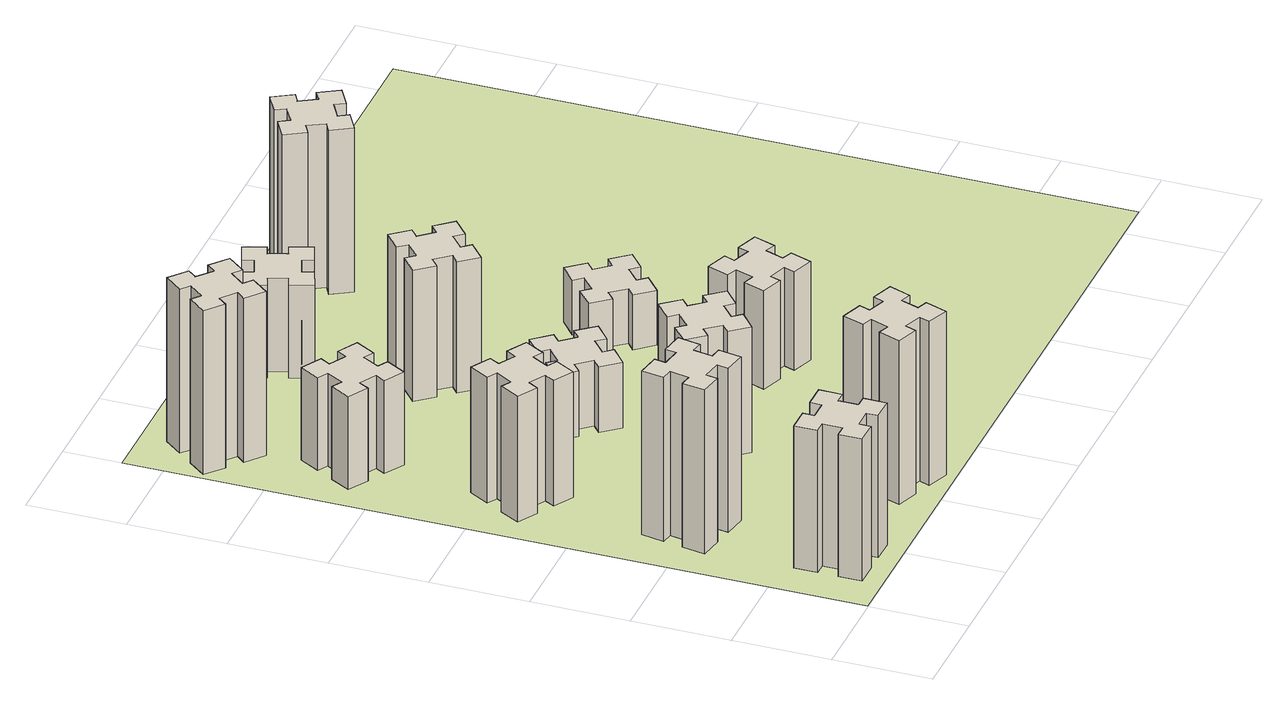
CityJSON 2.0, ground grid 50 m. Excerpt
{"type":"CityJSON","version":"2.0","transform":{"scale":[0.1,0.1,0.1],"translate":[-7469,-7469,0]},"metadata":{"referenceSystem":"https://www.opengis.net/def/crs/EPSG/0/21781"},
"CityObjects":{
"building1":{"type":"Building","attributes":{"class":"1000","function":"1000","usage":"1000","yearOfConstruction":2016,"roofType":"1000","measuredHeight":78,"storeysAboveGround":30,"storeysBelowGround":0},"geometry":[{"type":"Solid","lod":"1","boundaries":[[[[0,1,2,3,4,5,6,7,8,9,10,11,12,13,14,15,16,17,18,19]],[[17,16,20,21]],[[16,15,22,20]],[[15,14,23,22]],[[14,13,24,23]],[[13,12,25,24]],[[12,11,26,25]],[[11,10,27,26]],[[10,9,28,27]],[[9,8,29,28]],[[8,7,30,29]],[[7,6,31,30]],[[6,5,32,31]],[[5,4,33,32]],[[4,3,34,33]],[[3,2,35,34]],[[2,1,36,35]],[[1,0,37,36]],[[0,19,38,37]],[[19,18,39,38]],[[18,17,21,39]],[[24,25,26,27,28,29,30,31,32,33,34,35,36,37,38,39,21,20,22,23]]]]}]},
"building2":{"type":"Building","attributes":{"class":"1000","function":"1000","usage":"1000","yearOfConstruction":2016,"roofType":"1000","measuredHeight":90,"storeysAboveGround":30,"storeysBelowGround":0},"geometry":[{"type":"Solid","lod":"1","boundaries":[[[[40,41,42,43,44,45,46,47,48,49,50,51,52,53,54,55,56,57,58,59]],[[57,56,60,61]],[[56,55,62,60]],[[55,54,63,62]],[[54,53,64,63]],[[53,52,65,64]],[[52,51,66,65]],[[51,50,67,66]],[[50,49,68,67]],[[49,48,69,68]],[[48,47,70,69]],[[47,46,71,70]],[[46,45,72,71]],[[45,44,73,72]],[[44,43,74,73]],[[43,42,75,74]],[[42,41,76,75]],[[41,40,77,76]],[[40,59,78,77]],[[59,58,79,78]],[[58,57,61,79]],[[64,65,66,67,68,69,70,71,72,73,74,75,76,77,78,79,61,60,62,63]]]]}]},
"building3":{"type":"Building","attributes":{"class":"1000","function":"1000","usage":"1000","yearOfConstruction":2016,"roofType":"1000","measuredHeight":69,"storeysAboveGround":30,"storeysBelowGround":0},"geometry":[{"type":"Solid","lod":"1","boundaries":[[[[80,81,82,83,84,85,86,87,88,89,90,91,92,93,94,95,96,97,98,99]],[[97,96,100,101]],[[96,95,102,100]],[[95,94,103,102]],[[94,93,104,103]],[[93,92,105,104]],[[92,91,106,105]],[[91,90,107,106]],[[90,89,108,107]],[[89,88,109,108]],[[88,87,110,109]],[[87,86,111,110]],[[86,85,112,111]],[[85,84,113,112]],[[84,83,114,113]],[[83,82,115,114]],[[82,81,116,115]],[[81,80,117,116]],[[80,99,118,117]],[[99,98,119,118]],[[98,97,101,119]],[[104,105,106,107,108,109,110,111,112,113,114,115,116,117,118,119,101,100,102,103]]]]}]},
"building4":{"type":"Building","attributes":{"class":"1000","function":"1000","usage":"1000","yearOfConstruction":2016,"roofType":"1000","measuredHeight":51,"storeysAboveGround":30,"storeysBelowGround":0},"geometry":[{"type":"Solid","lod":"1","boundaries":[[[[120,121,122,123,124,125,126,127,128,129,130,131,132,133,134,135,136,137,138,139]],[[137,136,140,141]],[[136,135,142,140]],[[135,134,143,142]],[[134,133,144,143]],[[133,132,145,144]],[[132,131,146,145]],[[131,130,147,146]],[[130,129,148,147]],[[129,128,149,148]],[[128,127,150,149]],[[127,126,151,150]],[[126,125,152,151]],[[125,124,153,152]],[[124,123,154,153]],[[123,122,155,154]],[[122,121,156,155]],[[121,120,157,156]],[[120,139,158,157]],[[139,138,159,158]],[[138,137,141,159]],[[144,145,146,147,148,149,150,151,152,153,154,155,156,157,158,159,141,140,142,143]]]]}]},
"building5":{"type":"Building","attributes":{"class":"1000","function":"1000","usage":"1000","yearOfConstruction":2016,"roofType":"1000","measuredHeight":90,"storeysAboveGround":30,"storeysBelowGround":0},"geometry":[{"type":"Solid","lod":"1","boundaries":[[[[160,161,162,163,164,165,166,167,168,169,170,171,172,173,174,175,176,177,178,179]],[[177,176,180,181]],[[176,175,182,180]],[[175,174,183,182]],[[174,173,184,183]],[[173,172,185,184]],[[172,171,186,185]],[[171,170,187,186]],[[170,169,188,187]],[[169,168,189,188]],[[168,167,190,189]],[[167,166,191,190]],[[166,165,192,191]],[[165,164,193,192]],[[164,163,194,193]],[[163,162,195,194]],[[162,161,196,195]],[[161,160,197,196]],[[160,179,198,197]],[[179,178,199,198]],[[178,177,181,199]],[[184,185,186,187,188,189,190,191,192,193,194,195,196,197,198,199,181,180,182,183]]]]}]},
"building6":{"type":"Building","attributes":{"class":"1000","function":"1000","usage":"1000","yearOfConstruction":2016,"roofType":"1000","measuredHeight":90,"storeysAboveGround":30,"storeysBelowGround":0},"geometry":[{"type":"Solid","lod":"1","boundaries":[[[[200,201,202,203,204,205,206,207,208,209,210,211,212,213,214,215,216,217,218,219]],[[217,216,220,221]],[[216,215,222,220]],[[215,214,223,222]],[[214,213,224,223]],[[213,212,225,224]],[[212,211,226,225]],[[211,210,227,226]],[[210,209,228,227]],[[209,208,229,228]],[[208,207,230,229]],[[207,206,231,230]],[[206,205,232,231]],[[205,204,233,232]],[[204,203,234,233]],[[203,202,235,234]],[[202,201,236,235]],[[201,200,237,236]],[[200,219,238,237]],[[219,218,239,238]],[[218,217,221,239]],[[224,225,226,227,228,229,230,231,232,233,234,235,236,237,238,239,221,220,222,223]]]]}]},
"building7":{"type":"Building","attributes":{"class":"1000","function":"1000","usage":"1000","yearOfConstruction":2016,"roofType":"1000","measuredHeight":69,"storeysAboveGround":30,"storeysBelowGround":0},"geometry":[{"type":"Solid","lod":"1","boundaries":[[[[240,241,242,243,244,245,246,247,248,249,250,251,252,253,254,255,256,257,258,259]],[[257,256,260,261]],[[256,255,262,260]],[[255,254,263,262]],[[254,253,264,263]],[[253,252,265,264]],[[252,251,266,265]],[[251,250,267,266]],[[250,249,268,267]],[[249,248,269,268]],[[248,247,270,269]],[[247,246,271,270]],[[246,245,272,271]],[[245,244,273,272]],[[244,243,274,273]],[[243,242,275,274]],[[242,241,276,275]],[[241,240,277,276]],[[240,259,278,277]],[[259,258,279,278]],[[258,257,261,279]],[[264,265,266,267,268,269,270,271,272,273,274,275,276,277,278,279,261,260,262,263]]]]}]},
"building8":{"type":"Building","attributes":{"class":"1000","function":"1000","usage":"1000","yearOfConstruction":2016,"roofType":"1000","measuredHeight":36,"storeysAboveGround":30,"storeysBelowGround":0},"geometry":[{"type":"Solid","lod":"1","boundaries":[[[[280,281,282,283,284,285,286,287,288,289,290,291,292,293,294,295,296,297,298,299]],[[297,296,300,301]],[[296,295,302,300]],[[295,294,303,302]],[[294,293,304,303]],[[293,292,305,304]],[[292,291,306,305]],[[291,290,307,306]],[[290,289,308,307]],[[289,288,309,308]],[[288,287,310,309]],[[287,286,311,310]],[[286,285,312,311]],[[285,284,313,312]],[[284,283,314,313]],[[283,282,315,314]],[[282,281,316,315]],[[281,280,317,316]],[[280,299,318,317]],[[299,298,319,318]],[[298,297,301,319]],[[304,305,306,307,308,309,310,311,312,313,314,315,316,317,318,319,301,300,302,303]]]]}]},
"building9":{"type":"Building","attributes":{"class":"1000","function":"1000","usage":"1000","yearOfConstruction":2016,"roofType":"1000","measuredHeight":72,"storeysAboveGround":30,"storeysBelowGround":0},"geometry":[{"type":"Solid","lod":"1","boundaries":[[[[320,321,322,323,324,325,326,327,328,329,330,331,332,333,334,335,336,337,338,339]],[[337,336,340,341]],[[336,335,342,340]],[[335,334,343,342]],[[334,333,344,343]],[[333,332,345,344]],[[332,331,346,345]],[[331,330,347,346]],[[330,329,348,347]],[[329,328,349,348]],[[328,327,350,349]],[[327,326,351,350]],[[326,325,352,351]],[[325,324,353,352]],[[324,323,354,353]],[[323,322,355,354]],[[322,321,356,355]],[[321,320,357,356]],[[320,339,358,357]],[[339,338,359,358]],[[338,337,341,359]],[[344,345,346,347,348,349,350,351,352,353,354,355,356,357,358,359,341,340,342,343]]]]}]},
"building10":{"type":"Building","attributes":{"class":"1000","function":"1000","usage":"1000","yearOfConstruction":2016,"roofType":"1000","measuredHeight":51,"storeysAboveGround":30,"storeysBelowGround":0},"geometry":[{"type":"Solid","lod":"1","boundaries":[[[[360,361,362,363,364,365,366,367,368,369,370,371,372,373,374,375,376,377,378,379]],[[377,376,380,381]],[[376,375,382,380]],[[375,374,383,382]],[[374,373,384,383]],[[373,372,385,384]],[[372,371,386,385]],[[371,370,387,386]],[[370,369,388,387]],[[369,368,389,388]],[[368,367,390,389]],[[367,366,391,390]],[[366,365,392,391]],[[365,364,393,392]],[[364,363,394,393]],[[363,362,395,394]],[[362,361,396,395]],[[361,360,397,396]],[[360,379,398,397]],[[379,378,399,398]],[[378,377,381,399]],[[384,385,386,387,388,389,390,391,392,393,394,395,396,397,398,399,381,380,382,383]]]]}]},
"building11":{"type":"Building","attributes":{"class":"1000","function":"1000","usage":"1000","yearOfConstruction":2016,"roofType":"1000","measuredHeight":54,"storeysAboveGround":30,"storeysBelowGround":0},"geometry":[{"type":"Solid","lod":"1","boundaries":[[[[400,401,402,403,404,405,406,407,408,409,410,411,412,413,414,415,416,417,418,419]],[[417,416,420,421]],[[416,415,422,420]],[[415,414,423,422]],[[414,413,424,423]],[[413,412,425,424]],[[412,411,426,425]],[[411,410,427,426]],[[410,409,428,427]],[[409,408,429,428]],[[408,407,430,429]],[[407,406,431,430]],[[406,405,432,431]],[[405,404,433,432]],[[404,403,434,433]],[[403,402,435,434]],[[402,401,436,435]],[[401,400,437,436]],[[400,419,438,437]],[[419,418,439,438]],[[418,417,421,439]],[[424,425,426,427,428,429,430,431,432,433,434,435,436,437,438,439,421,420,422,423]]]]}]},
"building12":{"type":"Building","attributes":{"class":"1000","function":"1000","usage":"1000","yearOfConstruction":2016,"roofType":"1000","measuredHeight":30,"storeysAboveGround":30,"storeysBelowGround":0},"geometry":[{"type":"Solid","lod":"1","boundaries":[[[[440,441,442,443,444,445,446,447,448,449,450,451,452,453,454,455,456,457,458,459]],[[457,456,460,461]],[[456,455,462,460]],[[455,454,463,462]],[[454,453,464,463]],[[453,452,465,464]],[[452,451,466,465]],[[451,450,467,466]],[[450,449,468,467]],[[449,448,469,468]],[[448,447,470,469]],[[447,446,471,470]],[[446,445,472,471]],[[445,444,473,472]],[[444,443,474,473]],[[443,442,475,474]],[[442,441,476,475]],[[441,440,477,476]],[[440,459,478,477]],[[459,458,479,478]],[[458,457,461,479]],[[464,465,466,467,468,469,470,471,472,473,474,475,476,477,478,479,461,460,462,463]]]]}]},
"building13":{"type":"Building","attributes":{"class":"1000","function":"1000","usage":"1000","yearOfConstruction":2016,"roofType":"1000","measuredHeight":90,"storeysAboveGround":30,"storeysBelowGround":0},"geometry":[{"type":"Solid","lod":"1","boundaries":[[[[480,481,482,483,484,485,486,487,488,489,490,491,492,493,494,495,496,497,498,499]],[[497,496,500,501]],[[496,495,502,500]],[[495,494,503,502]],[[494,493,504,503]],[[493,492,505,504]],[[492,491,506,505]],[[491,490,507,506]],[[490,489,508,507]],[[489,488,509,508]],[[488,487,510,509]],[[487,486,511,510]],[[486,485,512,511]],[[485,484,513,512]],[[484,483,514,513]],[[483,482,515,514]],[[482,481,516,515]],[[481,480,517,516]],[[480,499,518,517]],[[499,498,519,518]],[[498,497,501,519]],[[504,505,506,507,508,509,510,511,512,513,514,515,516,517,518,519,501,500,502,503]]]]}]},
"landuse1":{"type":"LandUse","attributes":{"name":"plot1","function":"1010"},"geometry":[{"type":"MultiSurface","lod":"1","boundaries":[[[520,521,522,523]]]}]}
},
"vertices":[
[265,325,0],[265,225,0],[205,225,0],[205,105,0],[325,105,0],[325,165,0],[425,165,0],[425,105,0],[545,105,0],[545,225,0],[485,225,0],[485,325,0],[545,325,0],[545,445,0],[425,445,0],[425,385,0],[325,385,0],[325,445,0],[205,445,0],[205,325,0],[325,385,780],[325,445,780],[425,385,780],[425,445,780],[545,445,780],[545,325,780],[485,325,780],[485,225,780],[545,225,780],[545,105,780],[425,105,780],[425,165,780],[325,165,780],[325,105,780],[205,105,780],[205,225,780],[265,225,780],[265,325,780],[205,325,780],[205,445,780],
[475,947,0],[492,1045,0],[551,1035,0],[572,1153,0],[454,1174,0],[444,1115,0],[345,1132,0],[356,1191,0],[237,1212,0],[217,1094,0],[276,1084,0],[258,985,0],[199,996,0],[178,877,0],[297,857,0],[307,916,0],[405,898,0],[395,839,0],[513,818,0],[534,937,0],[405,898,900],[395,839,900],[307,916,900],[297,857,900],[178,877,900],[199,996,900],[258,985,900],[276,1084,900],[217,1094,900],[237,1212,900],[356,1191,900],[345,1132,900],[444,1115,900],[454,1174,900],[572,1153,900],[551,1035,900],[492,1045,900],[475,947,900],[534,937,900],[513,818,900],
[474,1926,0],[387,1976,0],[417,2028,0],[313,2088,0],[253,1984,0],[305,1954,0],[255,1867,0],[203,1897,0],[143,1793,0],[247,1733,0],[277,1785,0],[364,1735,0],[334,1683,0],[438,1623,0],[498,1727,0],[446,1757,0],[496,1844,0],[548,1814,0],[608,1918,0],[504,1978,0],[496,1844,690],[548,1814,690],[446,1757,690],[498,1727,690],[438,1623,690],[334,1683,690],[364,1735,690],[277,1785,690],[247,1733,690],[143,1793,690],[203,1897,690],[255,1867,690],[305,1954,690],[253,1984,690],[313,2088,690],[417,2028,690],[387,1976,690],[474,1926,690],[504,1978,690],[608,1918,690],
[446,2597,0],[496,2684,0],[548,2654,0],[608,2758,0],[504,2818,0],[474,2766,0],[387,2816,0],[417,2868,0],[313,2928,0],[253,2824,0],[305,2794,0],[255,2707,0],[203,2737,0],[143,2633,0],[247,2573,0],[277,2625,0],[364,2575,0],[334,2523,0],[438,2463,0],[498,2567,0],[364,2575,510],[334,2523,510],[277,2625,510],[247,2573,510],[143,2633,510],[203,2737,510],[255,2707,510],[305,2794,510],[253,2824,510],[313,2928,510],[417,2868,510],[387,2816,510],[474,2766,510],[504,2818,510],[608,2758,510],[548,2654,510],[496,2684,510],[446,2597,510],[498,2567,510],[438,2463,510],
[1029,360,0],[995,266,0],[939,287,0],[897,174,0],[1010,133,0],[1031,189,0],[1125,155,0],[1104,99,0],[1217,57,0],[1258,170,0],[1202,191,0],[1236,285,0],[1292,264,0],[1333,377,0],[1220,418,0],[1200,362,0],[1106,396,0],[1127,452,0],[1014,493,0],[973,380,0],[1106,396,900],[1127,452,900],[1200,362,900],[1220,418,900],[1333,377,900],[1292,264,900],[1236,285,900],[1202,191,900],[1258,170,900],[1217,57,900],[1104,99,900],[1125,155,900],[1031,189,900],[1010,133,900],[897,174,900],[939,287,900],[995,266,900],[1029,360,900],[973,380,900],[1014,493,900],
[384,3387,0],[308,3452,0],[346,3498,0],[254,3575,0],[177,3483,0],[223,3444,0],[159,3368,0],[113,3406,0],[36,3314,0],[128,3237,0],[166,3283,0],[243,3219,0],[204,3173,0],[296,3096,0],[373,3188,0],[327,3226,0],[392,3303,0],[438,3264,0],[515,3356,0],[423,3433,0],[392,3303,900],[438,3264,900],[327,3226,900],[373,3188,900],[296,3096,900],[204,3173,900],[243,3219,900],[166,3283,900],[128,3237,900],[36,3314,900],[113,3406,900],[159,3368,900],[223,3444,900],[177,3483,900],[254,3575,900],[346,3498,900],[308,3452,900],[384,3387,900],[423,3433,900],[515,3356,900],
[1083,1332,0],[1006,1267,0],[968,1313,0],[876,1236,0],[953,1144,0],[999,1183,0],[1063,1106,0],[1017,1068,0],[1094,976,0],[1186,1053,0],[1148,1099,0],[1224,1163,0],[1263,1117,0],[1355,1194,0],[1278,1286,0],[1232,1248,0],[1167,1324,0],[1213,1363,0],[1136,1455,0],[1044,1378,0],[1167,1324,690],[1213,1363,690],[1232,1248,690],[1278,1286,690],[1355,1194,690],[1263,1117,690],[1224,1163,690],[1148,1099,690],[1186,1053,690],[1094,976,690],[1017,1068,690],[1063,1106,690],[999,1183,690],[953,1144,690],[876,1236,690],[968,1313,690],[1006,1267,690],[1083,1332,690],[1044,1378,690],[1136,1455,690],
[1083,1972,0],[1006,1907,0],[968,1953,0],[876,1876,0],[953,1784,0],[999,1823,0],[1063,1746,0],[1017,1708,0],[1094,1616,0],[1186,1693,0],[1148,1739,0],[1224,1803,0],[1263,1757,0],[1355,1834,0],[1278,1926,0],[1232,1888,0],[1167,1964,0],[1213,2003,0],[1136,2095,0],[1044,2018,0],[1167,1964,360],[1213,2003,360],[1232,1888,360],[1278,1926,360],[1355,1834,360],[1263,1757,360],[1224,1803,360],[1148,1739,360],[1186,1693,360],[1094,1616,360],[1017,1708,360],[1063,1746,360],[999,1823,360],[953,1784,360],[876,1876,360],[968,1953,360],[1006,1907,360],[1083,1972,360],[1044,2018,360],[1136,2095,360],
[1099,2563,0],[1163,2486,0],[1117,2448,0],[1194,2356,0],[1286,2433,0],[1248,2479,0],[1324,2543,0],[1363,2497,0],[1455,2574,0],[1378,2666,0],[1332,2628,0],[1267,2704,0],[1313,2743,0],[1236,2835,0],[1144,2758,0],[1183,2712,0],[1106,2647,0],[1068,2693,0],[976,2616,0],[1053,2524,0],[1106,2647,720],[1068,2693,720],[1183,2712,720],[1144,2758,720],[1236,2835,720],[1313,2743,720],[1267,2704,720],[1332,2628,720],[1378,2666,720],[1455,2574,720],[1363,2497,720],[1324,2543,720],[1248,2479,720],[1286,2433,720],[1194,2356,720],[1117,2448,720],[1163,2486,720],[1099,2563,720],[1053,2524,720],[976,2616,720],
[1125,3456,0],[1031,3422,0],[1010,3478,0],[897,3437,0],[939,3324,0],[995,3345,0],[1029,3251,0],[973,3230,0],[1014,3117,0],[1127,3159,0],[1106,3215,0],[1200,3249,0],[1220,3193,0],[1333,3234,0],[1292,3347,0],[1236,3326,0],[1202,3420,0],[1258,3440,0],[1217,3553,0],[1104,3512,0],[1202,3420,510],[1258,3440,510],[1236,3326,510],[1292,3347,510],[1333,3234,510],[1220,3193,510],[1200,3249,510],[1106,3215,510],[1127,3159,510],[1014,3117,510],[973,3230,510],[1029,3251,510],[995,3345,510],[939,3324,510],[897,3437,510],[1010,3478,510],[1031,3422,510],[1125,3456,510],[1104,3512,510],[1217,3553,510],
[1769,1300,0],[1735,1206,0],[1679,1227,0],[1637,1114,0],[1750,1073,0],[1771,1129,0],[1865,1095,0],[1844,1039,0],[1957,997,0],[1998,1110,0],[1942,1131,0],[1976,1225,0],[2032,1204,0],[2073,1317,0],[1960,1358,0],[1940,1302,0],[1846,1336,0],[1867,1392,0],[1754,1433,0],[1713,1320,0],[1846,1336,540],[1867,1392,540],[1940,1302,540],[1960,1358,540],[2073,1317,540],[2032,1204,540],[1976,1225,540],[1942,1131,540],[1998,1110,540],[1957,997,540],[1844,1039,540],[1865,1095,540],[1771,1129,540],[1750,1073,540],[1637,1114,540],[1679,1227,540],[1735,1206,540],[1769,1300,540],[1713,1320,540],[1754,1433,540],
[1972,1988,0],[1907,2064,0],[1953,2103,0],[1876,2195,0],[1784,2118,0],[1823,2072,0],[1746,2007,0],[1708,2053,0],[1616,1976,0],[1693,1884,0],[1739,1923,0],[1803,1846,0],[1757,1808,0],[1834,1716,0],[1926,1793,0],[1888,1839,0],[1964,1903,0],[2003,1857,0],[2095,1934,0],[2018,2026,0],[1964,1903,300],[2003,1857,300],[1888,1839,300],[1926,1793,300],[1834,1716,300],[1757,1808,300],[1803,1846,300],[1739,1923,300],[1693,1884,300],[1616,1976,300],[1708,2053,300],[1746,2007,300],[1823,2072,300],[1784,2118,300],[1876,2195,300],[1953,2103,300],[1907,2064,300],[1972,1988,300],[2018,2026,300],[2095,1934,300],
[1844,3556,0],[1757,3506,0],[1727,3558,0],[1623,3498,0],[1683,3394,0],[1735,3424,0],[1785,3337,0],[1733,3307,0],[1793,3203,0],[1897,3263,0],[1867,3315,0],[1954,3365,0],[1984,3313,0],[2088,3373,0],[2028,3477,0],[1976,3447,0],[1926,3534,0],[1978,3564,0],[1918,3668,0],[1814,3608,0],[1926,3534,900],[1978,3564,900],[1976,3447,900],[2028,3477,900],[2088,3373,900],[1984,3313,900],[1954,3365,900],[1867,3315,900],[1897,3263,900],[1793,3203,900],[1733,3307,900],[1785,3337,900],[1735,3424,900],[1683,3394,900],[1623,3498,900],[1727,3558,900],[1757,3506,900],[1844,3556,900],[1814,3608,900],[1918,3668,900],
[5,3705,0],[3705,3705,0],[3705,5,0],[5,5,0]
]}
